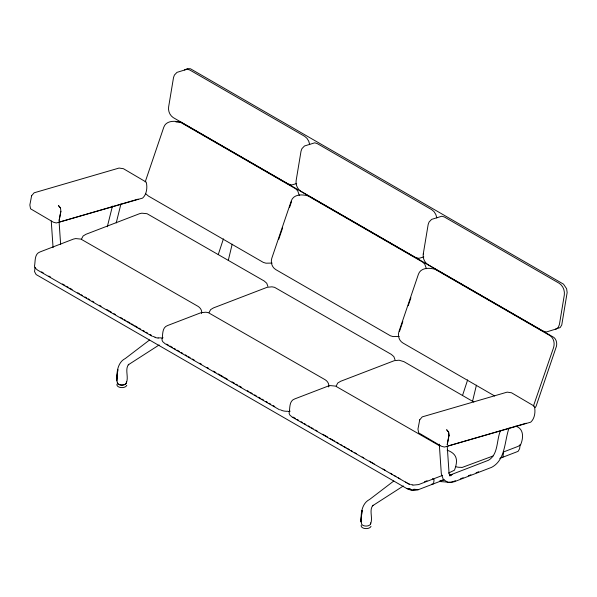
<?xml version="1.0" encoding="UTF-8"?>
<svg xmlns="http://www.w3.org/2000/svg" width="597" height="597" viewBox="0 0 597 597"><rect width="100%" height="100%" fill="white"/><g stroke="black" fill="none" stroke-linecap="round" stroke-linejoin="round"><path stroke-width="0.9" d="M35.111 267.352L34.544 271.613L36.133 274.553L406.744 488.525L411.729 490.48L418.325 489.682L444.034 479.809M201.54 313.552C202.286 310.686 200.48 307.843 198.077 306.38L80.946 239.106L75.715 238.576L73.506 239.069L40.118 251.897C34.119 253.926 35.551 261.426 34.462 266.299L35.163 267.993L37.507 270.06L152.414 336.402M328.663 386.946C329.41 384.08 327.604 381.237 325.201 379.774L208.457 312.724L205.838 312.209L201.017 312.694L167.638 325.514C161.638 327.544 163.071 335.044 161.981 339.917L162.675 341.618L165.026 343.685L279.538 409.796M502.905 457.19L503.472 452.936M520.181 444.466L519.614 448.728L518.099 451.354L499.764 458.399M228.278 260.441L232.188 244.173M472.503 401.445L476.421 385.177M60.857 211.316L59.103 220.584L60.872 211.316L60.513 208.032L58.506 205.637L60.513 208.032M107.296 226.778L112.467 206.055M116.214 222.935L120.93 204.025M500.353 431.027C496.391 440.407 498.465 454.407 488.465 460.272L450.75 474.802L452.093 474.63L449.668 474.899L451.093 475.719L449.317 474.511L449.937 475.988L449.063 473.227L447.25 446.601M509.04 428.094C504.331 441.146 505.734 459.921 491.592 467.354L453.996 481.839L448.063 482.503L443.295 479.406L441.302 473.563L439.302 444.161M218.248 254.606L223.42 238.875M462.481 395.61L467.645 379.879M145.198 181.951L163.794 127.198C166.19 120.415 174.809 120.624 180.503 122.288L295.411 188.63L297.619 190.644L299.298 195.301M278.702 239.367L282.605 227.89M289.5 207.577L291.597 201.39M399.527 331.305L402.826 321.589M408.221 305.694L410.923 297.746M126.363 382.931C128.982 376.692 124.504 369.379 128.728 364.26L128.251 364.819L159.153 344.954M370.595 523.935C373.215 517.703 368.737 510.383 372.961 505.263L372.483 505.823L403.378 485.958M81.595 238.875L83.11 236.002L85.938 234.293L139.616 213.674L141.825 213.189L147.056 213.711L264.187 280.986L266.74 283.232L267.889 286.373M209.114 312.5L210.622 309.627L213.457 307.918L267.135 287.299L271.948 286.821L274.568 287.329L391.311 354.379L393.863 356.625L395.013 359.76M336.238 385.893L337.745 383.02L340.581 381.311L394.251 360.692L399.072 360.207L403.923 361.655L473.846 402.027M533.36 406.266L553.628 347.447C554.874 343.268 553.859 338.2 550.083 335.663L435.146 269.307C429.444 267.635 420.825 267.426 418.43 274.21L398.938 331.611C397.58 335.857 399.094 340.842 403.072 343.088L494.697 395.99M535.166 407.669L536.121 406.132L556.516 346.066C557.143 343.014 556.367 339.536 553.926 337.454L180.876 122.079L175.996 121.997M149.541 340.006L125.37 358.469C116.728 362.737 116.206 374.856 117.355 382.931A4.597 2.649 0 0 0 122.795 385.043A4.597 2.649 0 0 0 126.4 381.923A4.597 2.649 0 0 1 122.751 385.013A4.597 2.649 0 0 1 117.355 382.931M393.774 481.01L369.595 499.473C360.961 503.741 360.431 515.868 361.581 523.935A4.597 2.649 0 0 0 366.983 526.017A4.597 2.649 0 0 0 370.595 522.897M184.451 69.946L187.674 68.61L190.45 68.767L563.501 284.142L566.62 288.754L567.15 292.56L561.755 324.992L560.158 327.581L555.583 329.089M424.474 481.749L427.042 480.764M442.571 475.384L418.601 484.585L412.863 485.16M448.563 473.078L454.481 470.182C458.205 460.317 457.287 453.772 447.123 450.16M492.995 456.018L461.794 467.578M503.383 452.026L518.099 446.369L520.591 444.787C523.517 438.168 524.091 428.571 515.644 426.161M455.414 480.719L451.108 482.376L439.482 481.51M460.578 478.734L463.16 477.742M468.332 475.757L470.914 474.764M476.085 472.779L478.667 471.787M439.459 481.145L443.802 479.689M296.694 183.548L291.717 184.958L288.12 183.928L173.212 117.587C169.794 115.303 168.033 111.042 168.615 106.99L173.518 77.55L174.421 75.035L176.981 72.364L187.257 69.2L189.764 69.991L304.671 136.332L306.985 138.325L308.746 141.213L309.686 144.556M423.818 256.941L418.84 258.352L415.243 257.322L300.731 191.204C297.313 188.928 295.552 184.66 296.134 180.615L301.03 151.175L301.933 148.653L304.492 145.981L314.768 142.817L317.283 143.608L431.795 209.726L434.109 211.719L435.87 214.607L436.81 217.95M59.558 222.039L138.153 199.144M447.675 446.116L526.263 423.213M161.302 338.141L163.056 337.753M288.426 411.534L290.179 411.146M431.735 484.145L433.519 483.846L434.094 479.585L432.519 478.675M272.135 263.098L265.963 263.187L263.337 262.411L148.429 196.07L145.526 193.585M399.259 336.492L393.08 336.581L390.46 335.805L275.948 269.695C271.971 267.449 270.456 262.464 271.814 258.217L291.306 200.816C293.702 194.032 302.321 194.241 308.022 195.913L422.534 262.023L424.736 264.038L426.422 268.695M410.311 488.883L406.744 488.525L412.549 489.853L418.325 489.682L413.87 489.234M155.071 337.521L158.19 338.126M409.736 484.555L292.142 417.079L289.799 415.012L289.105 413.311C290.187 408.438 288.754 400.938 294.761 398.908L328.141 386.087L330.35 385.595L335.581 386.117L439.885 445.989M41.596 271.896L43.208 272.829M48.827 276.075L50.439 277.001M62.491 283.963L64.901 285.351M66.506 286.284L68.118 287.209M69.722 288.135L72.133 289.53M77.759 292.776L79.364 293.702M80.968 294.634L82.58 295.56M84.99 296.948L86.595 297.881M88.207 298.806L89.811 299.731M92.222 301.127L93.826 302.052M99.453 305.298L101.057 306.231M106.684 309.477L111.505 312.261M113.915 313.649L115.527 314.582M120.348 317.365L122.758 318.753M124.363 319.686L125.967 320.611M127.579 321.537L129.989 322.932M131.594 323.858L133.198 324.783M134.81 325.716L137.22 327.104M138.825 328.037L140.437 328.962M142.847 330.35L144.452 331.283M146.056 332.208L147.668 333.133M150.078 334.529L151.683 335.454M166.705 344.133L168.317 345.059M169.929 345.991L172.354 347.387M173.966 348.32L175.578 349.252M177.19 350.185L179.607 351.581M181.219 352.514L182.831 353.439M185.257 354.842L186.868 355.767M188.48 356.7L190.092 357.633M192.51 359.028L194.122 359.961M199.771 363.222L201.383 364.148M207.025 367.409L208.644 368.342M213.48 371.133L215.898 372.528M218.315 373.931L223.159 376.722M224.77 377.655L227.188 379.05M232.024 381.841L234.449 383.237M236.061 384.169L237.673 385.102M239.285 386.035L241.703 387.431M247.352 390.692L248.964 391.617M250.576 392.55L252.188 393.483M254.606 394.878L256.217 395.811M258.635 397.206L260.255 398.139M261.867 399.072L263.478 399.997M265.896 401.4L267.508 402.326M269.12 403.259L270.732 404.191M273.157 405.587L274.769 406.52M293.023 417.057L295.433 418.452M297.037 419.378L298.649 420.303M301.06 421.698L302.664 422.624M304.276 423.557L305.88 424.482M308.291 425.877L309.903 426.803M311.507 427.728L313.119 428.661M315.529 430.049L317.134 430.982M322.761 434.228L327.581 437.011M329.992 438.407L334.82 441.19M336.424 442.116L338.835 443.511M340.447 444.437L342.051 445.362M343.656 446.295L346.073 447.683M347.678 448.616L349.282 449.541M350.894 450.466L352.499 451.399M354.909 452.787L356.521 453.72M362.148 456.966L363.752 457.892M369.379 461.145L374.2 463.929M383.043 469.033L385.453 470.421M390.274 473.205L392.692 474.6M394.296 475.525L395.901 476.458M398.318 477.846L399.923 478.779M405.55 482.025L407.154 482.951M59.081 221.606L60.64 244.561M51.252 221.009L53.066 247.651M371.006 526.308A4.977 2.873 0 0 1 365.155 528.561A4.977 2.873 0 0 1 361.245 525.181M412.811 484.861A6.88 3.261 7.6 0 1 411.034 484.57M410.191 484.354A6.88 3.261 7.6 0 1 407.96 483.413M287.873 411.236A6.88 3.261 7.6 0 1 280.411 409.781M160.75 337.842A6.88 3.261 7.6 0 1 158.138 337.827M155.518 337.32A6.88 3.261 7.6 0 1 153.287 336.387M461.235 467.272A6.88 3.261 7.6 0 1 456.011 466.75M126.78 385.304A4.977 2.873 0 0 1 120.922 387.557A4.977 2.873 0 0 1 117.012 384.177M423.258 254.009C422.669 258.053 424.43 262.322 427.848 264.598L542.785 330.962L546.389 331.992L556.665 328.82L558.456 327.059L559.441 324.32L564.337 294.881C564.837 290.508 563.061 285.859 559.344 283.366L444.407 217.002L441.892 216.211L431.616 219.375L429.056 222.047L428.153 224.569L423.258 254.009M117.825 369.61L116.602 380.796L117.825 369.61M362.058 510.614L360.834 521.8L362.058 510.614M448.966 435.392L447.22 444.653L448.989 435.385L448.623 432.101L446.623 429.713L448.601 432.109L448.989 435.385M31.619 195.734L29.85 205.002L30.544 208.786L53.334 222.188L56.312 222.98L142.616 198.092C146.72 194.435 147.623 187.368 146.205 182.107L123.43 168.705L119.064 168.055L34.133 192.801L31.619 195.734M419.728 419.81L417.96 429.079L418.661 432.862L441.444 446.257L444.429 447.056L530.726 422.169C534.83 418.512 535.733 411.437 534.315 406.184L511.539 392.781L507.174 392.132L422.243 416.878L419.728 419.81"/></g></svg>
